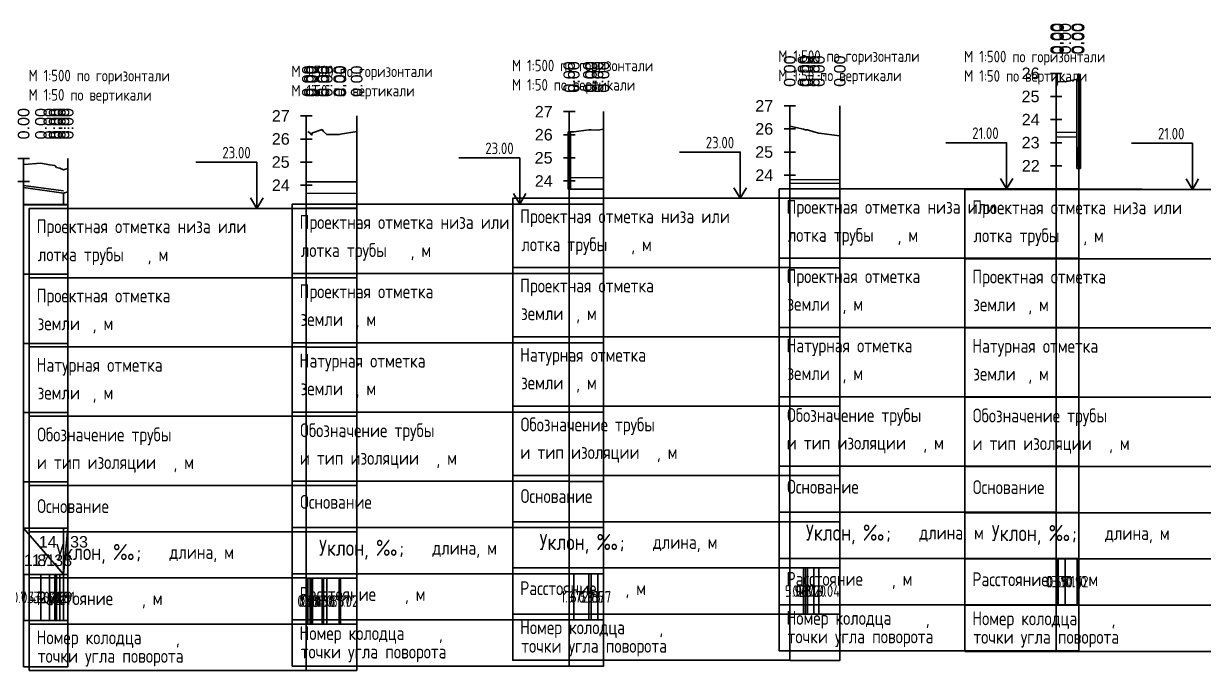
# Model space of a CAD drawing. Header units: metres. Extents: x -149473 to 83396, y -14167 to 104709.
# Drawn here: x -4265 to -4009.4, y 42332.5 to 42472.5 of the extents above; entities that cross this region are included whole.
import ezdxf

# ---------------------------------------------------------------- set-up
doc = ezdxf.new("R2010")
doc.units = ezdxf.units.M
doc.layers.add('Viewport2ForCustomObjects_0', color=7, linetype='Continuous')
for name, color, linetype, lineweight in [('Сети_Вид.Профиля', 7, 'Continuous', 30), ('Сети_Вид.Профиля.Проектные.Данные', 1, 'Continuous', 30), ('Сети_Г1', 132, 'Continuous', 30), ('Сети_К1', 42, 'Continuous', 30), ('Сети_К2', 40, 'Continuous', 30)]:
    doc.layers.add(name, color=color, linetype=linetype, lineweight=lineweight)
doc.styles.add('CustomTextStyle242', font='arial.ttf', dxfattribs={"height": 5})
doc.styles.add('CustomTextStyle243', font='arial.ttf', dxfattribs={"height": 5})
doc.styles.add('CustomTextStyle244', font='arial.ttf', dxfattribs={"height": 5})
doc.styles.add('CustomTextStyle245', font='arial.ttf', dxfattribs={"height": 5})
doc.styles.add('CustomTextStyle246', font='arial.ttf', dxfattribs={"height": 5})
doc.styles.add('CustomTextStyle247', font='arial.ttf', dxfattribs={"height": 5})
doc.styles.add('CustomTextStyle248', font='arial.ttf', dxfattribs={"height": 5})
doc.styles.add('CustomTextStyle249', font='arial.ttf', dxfattribs={"height": 5})
doc.styles.add('CustomTextStyle250', font='arial.ttf', dxfattribs={"height": 5})
doc.styles.add('CustomTextStyle251', font='GOST_0.TTF', dxfattribs={"height": 5})
doc.styles.add('CustomTextStyle252', font='GOST_0.TTF', dxfattribs={"height": 5})
doc.styles.add('CustomTextStyle253', font='GOST_0.TTF', dxfattribs={"height": 5})
doc.styles.add('CustomTextStyle254', font='GOST_0.TTF', dxfattribs={"height": 5})
doc.styles.add('CustomTextStyle255', font='GOST_0.TTF', dxfattribs={"height": 5})
doc.styles.add('CustomTextStyle256', font='GOST_0.TTF', dxfattribs={"height": 5})
doc.styles.add('CustomTextStyle257', font='GOST_0.TTF', dxfattribs={"height": 5})
doc.styles.add('CustomTextStyle258', font='GOST_0.TTF', dxfattribs={"height": 5})
doc.styles.add('CustomTextStyle259', font='arial.ttf', dxfattribs={"height": 5})
doc.styles.add('CustomTextStyle260', font='arial.ttf', dxfattribs={"height": 5})
doc.styles.add('CustomTextStyle261', font='arial.ttf', dxfattribs={"height": 5})
doc.styles.add('CustomTextStyle262', font='arial.ttf', dxfattribs={"height": 5})
doc.styles.add('CustomTextStyle263', font='GOST_0.TTF', dxfattribs={"height": 5})
doc.styles.add('CustomTextStyle264', font='GOST_0.TTF', dxfattribs={"height": 5})
doc.styles.add('CustomTextStyle267', font='GOST_0.TTF', dxfattribs={"height": 5})
doc.styles.add('CustomTextStyle268', font='arial.ttf', dxfattribs={"height": 5})
doc.styles.add('CustomTextStyle269', font='arial.ttf', dxfattribs={"height": 5})
doc.styles.add('CustomTextStyle270', font='arial.ttf', dxfattribs={"height": 5})
doc.styles.add('CustomTextStyle271', font='arial.ttf', dxfattribs={"height": 5})
doc.styles.add('CustomTextStyle272', font='arial.ttf', dxfattribs={"height": 5})
doc.styles.add('CustomTextStyle273', font='arial.ttf', dxfattribs={"height": 5})
doc.styles.add('CustomTextStyle274', font='arial.ttf', dxfattribs={"height": 5})
doc.styles.add('CustomTextStyle275', font='arial.ttf', dxfattribs={"height": 5})
doc.styles.add('CustomTextStyle276', font='arial.ttf', dxfattribs={"height": 5})
doc.styles.add('CustomTextStyle277', font='arial.ttf', dxfattribs={"height": 5})
doc.styles.add('CustomTextStyle278', font='arial.ttf', dxfattribs={"height": 5})
doc.styles.add('CustomTextStyle279', font='arial.ttf', dxfattribs={"height": 5})
doc.styles.add('CustomTextStyle280', font='arial.ttf', dxfattribs={"height": 5})
doc.styles.add('CustomTextStyle281', font='arial.ttf', dxfattribs={"height": 5})
doc.styles.add('CustomTextStyle282', font='arial.ttf', dxfattribs={"height": 5})
doc.styles.add('CustomTextStyle283', font='GOST_0.TTF', dxfattribs={"height": 5})
doc.styles.add('CustomTextStyle284', font='GOST_0.TTF', dxfattribs={"height": 5})
doc.styles.add('CustomTextStyle285', font='GOST_0.TTF', dxfattribs={"height": 5})
doc.styles.add('CustomTextStyle286', font='GOST_0.TTF', dxfattribs={"height": 5})
doc.styles.add('CustomTextStyle287', font='GOST_0.TTF', dxfattribs={"height": 5})
doc.styles.add('CustomTextStyle288', font='GOST_0.TTF', dxfattribs={"height": 5})
doc.styles.add('CustomTextStyle289', font='GOST_0.TTF', dxfattribs={"height": 5})
doc.styles.add('CustomTextStyle290', font='GOST_0.TTF', dxfattribs={"height": 5})
doc.styles.add('CustomTextStyle291', font='GOST_0.TTF', dxfattribs={"height": 5})
doc.styles.add('CustomTextStyle292', font='GOST_0.TTF', dxfattribs={"height": 5})
doc.styles.add('CustomTextStyle293', font='GOST_0.TTF', dxfattribs={"height": 5})
doc.styles.add('CustomTextStyle294', font='GOST_0.TTF', dxfattribs={"height": 5})
doc.styles.add('CustomTextStyle297', font='GOST_0.TTF', dxfattribs={"height": 5})
doc.styles.add('CustomTextStyle298', font='arial.ttf', dxfattribs={"height": 5})
doc.styles.add('CustomTextStyle299', font='arial.ttf', dxfattribs={"height": 5})
doc.styles.add('CustomTextStyle300', font='arial.ttf', dxfattribs={"height": 5})
doc.styles.add('CustomTextStyle301', font='arial.ttf', dxfattribs={"height": 5})
doc.styles.add('CustomTextStyle302', font='arial.ttf', dxfattribs={"height": 5})
doc.styles.add('CustomTextStyle303', font='arial.ttf', dxfattribs={"height": 5})
doc.styles.add('CustomTextStyle304', font='arial.ttf', dxfattribs={"height": 5})
doc.styles.add('CustomTextStyle305', font='arial.ttf', dxfattribs={"height": 5})
doc.styles.add('CustomTextStyle306', font='arial.ttf', dxfattribs={"height": 5})
doc.styles.add('CustomTextStyle307', font='arial.ttf', dxfattribs={"height": 5})
doc.styles.add('CustomTextStyle308', font='GOST_0.TTF', dxfattribs={"height": 5})
doc.styles.add('CustomTextStyle309', font='GOST_0.TTF', dxfattribs={"height": 5})
doc.styles.add('CustomTextStyle310', font='GOST_0.TTF', dxfattribs={"height": 5})
doc.styles.add('CustomTextStyle311', font='GOST_0.TTF', dxfattribs={"height": 5})
doc.styles.add('CustomTextStyle312', font='GOST_0.TTF', dxfattribs={"height": 5})
doc.styles.add('CustomTextStyle313', font='GOST_0.TTF', dxfattribs={"height": 5})
doc.styles.add('CustomTextStyle314', font='GOST_0.TTF', dxfattribs={"height": 5})
doc.styles.add('CustomTextStyle317', font='GOST_0.TTF', dxfattribs={"height": 5})
doc.styles.add('CustomTextStyle318', font='arial.ttf', dxfattribs={"height": 5})
doc.styles.add('CustomTextStyle319', font='arial.ttf', dxfattribs={"height": 5})
doc.styles.add('CustomTextStyle320', font='arial.ttf', dxfattribs={"height": 5})
doc.styles.add('CustomTextStyle321', font='arial.ttf', dxfattribs={"height": 5})
doc.styles.add('CustomTextStyle322', font='arial.ttf', dxfattribs={"height": 5})
doc.styles.add('CustomTextStyle323', font='arial.ttf', dxfattribs={"height": 5})
doc.styles.add('CustomTextStyle324', font='arial.ttf', dxfattribs={"height": 5})
doc.styles.add('CustomTextStyle325', font='arial.ttf', dxfattribs={"height": 5})
doc.styles.add('CustomTextStyle326', font='arial.ttf', dxfattribs={"height": 5})
doc.styles.add('CustomTextStyle327', font='arial.ttf', dxfattribs={"height": 5})
doc.styles.add('CustomTextStyle328', font='arial.ttf', dxfattribs={"height": 5})
doc.styles.add('CustomTextStyle329', font='GOST_0.TTF', dxfattribs={"height": 5})
doc.styles.add('CustomTextStyle330', font='GOST_0.TTF', dxfattribs={"height": 5})
doc.styles.add('CustomTextStyle331', font='GOST_0.TTF', dxfattribs={"height": 5})
doc.styles.add('CustomTextStyle332', font='GOST_0.TTF', dxfattribs={"height": 5})
doc.styles.add('CustomTextStyle333', font='GOST_0.TTF', dxfattribs={"height": 5})
doc.styles.add('CustomTextStyle334', font='GOST_0.TTF', dxfattribs={"height": 5})
doc.styles.add('CustomTextStyle335', font='GOST_0.TTF', dxfattribs={"height": 5})
doc.styles.add('CustomTextStyle336', font='GOST_0.TTF', dxfattribs={"height": 5})
doc.styles.add('CustomTextStyle339', font='GOST_0.TTF', dxfattribs={"height": 5})
doc.styles.add('CustomTextStyle340', font='arial.ttf', dxfattribs={"height": 5})
doc.styles.add('CustomTextStyle341', font='arial.ttf', dxfattribs={"height": 5})
doc.styles.add('CustomTextStyle342', font='arial.ttf', dxfattribs={"height": 5})
doc.styles.add('CustomTextStyle343', font='arial.ttf', dxfattribs={"height": 5})
doc.styles.add('CustomTextStyle344', font='arial.ttf', dxfattribs={"height": 5})
doc.styles.add('CustomTextStyle345', font='arial.ttf', dxfattribs={"height": 5})
doc.styles.add('CustomTextStyle346', font='arial.ttf', dxfattribs={"height": 5})
doc.styles.add('CustomTextStyle347', font='arial.ttf', dxfattribs={"height": 5})
doc.styles.add('CustomTextStyle348', font='arial.ttf', dxfattribs={"height": 5})
doc.styles.add('CustomTextStyle349', font='arial.ttf', dxfattribs={"height": 5})
doc.styles.add('CustomTextStyle350', font='arial.ttf', dxfattribs={"height": 5})
doc.styles.add('CustomTextStyle351', font='arial.ttf', dxfattribs={"height": 5})
doc.styles.add('CustomTextStyle352', font='arial.ttf', dxfattribs={"height": 5})
doc.styles.add('CustomTextStyle353', font='GOST_0.TTF', dxfattribs={"height": 5})
doc.styles.add('CustomTextStyle354', font='GOST_0.TTF', dxfattribs={"height": 5})
doc.styles.add('CustomTextStyle355', font='GOST_0.TTF', dxfattribs={"height": 5})
doc.styles.add('CustomTextStyle356', font='GOST_0.TTF', dxfattribs={"height": 5})
doc.styles.add('CustomTextStyle357', font='GOST_0.TTF', dxfattribs={"height": 5})
doc.styles.add('CustomTextStyle358', font='GOST_0.TTF', dxfattribs={"height": 5})
doc.styles.add('CustomTextStyle359', font='GOST_0.TTF', dxfattribs={"height": 5})
doc.styles.add('CustomTextStyle360', font='GOST_0.TTF', dxfattribs={"height": 5})
doc.styles.add('CustomTextStyle361', font='GOST_0.TTF', dxfattribs={"height": 5})
doc.styles.add('CustomTextStyle364', font='GOST_0.TTF', dxfattribs={"height": 5})
doc.styles.get("Standard").update_dxf_attribs({"font": 'GOST_0.TTF'})

# ---------------------------------------------------------------- blocks, each defined once
blk = doc.blocks.new('CustomObjectsInViewport2_0')
at = {"linetype": 'Continuous', "lineweight": -3}
for p, q in [((4031.15, 1269.56), (4031.12, 1268.86)), ((4031.12, 1268.86), (4031.15, 1268.15)), ((4031.22, 1269.86), (4031.15, 1269.56)), ((4031.15, 1268.15), (4031.22, 1267.86)), ((4031.29, 1269.56), (4031.22, 1269.86)), ((4031.22, 1267.86), (4031.29, 1268.15)), ((4031.32, 1268.86), (4031.29, 1269.56)), ((4031.29, 1268.15), (4031.32, 1268.86)), ((4030.87, 1259.69), (4030.72, 1256.15)), ((4030.87, 1259.69), (4030.72, 1256.15)), ((4031.22, 1261.15), (4030.87, 1259.69)), ((4031.22, 1261.15), (4030.87, 1259.69)), ((4031.57, 1259.69), (4031.22, 1261.15)), ((4031.57, 1259.69), (4031.22, 1261.15)), ((4031.72, 1256.15), (4031.57, 1259.69)), ((4031.72, 1256.15), (4031.57, 1259.69)), ((4030.72, 1256.15), (4030.87, 1252.62)), ((4030.72, 1256.15), (4030.87, 1252.62)), ((4030.87, 1252.62), (4031.22, 1251.15)), ((4030.87, 1252.62), (4031.22, 1251.15)), ((4031.22, 1251.15), (4031.57, 1252.62)), ((4031.22, 1251.15), (4031.57, 1252.62)), ((4031.57, 1252.62), (4031.72, 1256.15)), ((4031.57, 1252.62), (4031.72, 1256.15))]:
    blk.add_line(p, q, dxfattribs=at)
at = {"layer": 'Сети_Вид.Профиля'}
for p, q in [((4018.97, 1292.31), (4023.97, 1292.31)), ((4021.47, 1242.31), (4021.47, 1292.31)), ((4031.22, 1242.31), (4031.22, 1292.31)), ((3903.57, 1278.25), (3908.57, 1278.25)), ((3906.07, 1238.25), (3906.07, 1278.25)), ((3927.76, 1238.25), (3927.76, 1278.25)), ((4018.97, 1282.31), (4023.97, 1282.31)), ((3694.11, 1273.9), (3699.11, 1273.9)), ((3696.61, 1233.9), (3696.61, 1273.9)), ((3718.46, 1233.9), (3718.46, 1273.9)), ((3808.03, 1275.74), (3813.03, 1275.74)), ((3810.53, 1235.74), (3810.53, 1275.74)), ((3825.4, 1235.74), (3825.4, 1275.74)), ((3903.57, 1268.25), (3908.57, 1268.25)), ((4018.97, 1272.31), (4023.97, 1272.31)), ((3694.11, 1263.9), (3699.11, 1263.9)), ((3808.03, 1265.74), (3813.03, 1265.74)), ((3903.57, 1258.25), (3908.57, 1258.25)), ((4018.97, 1262.31), (4023.97, 1262.31)), ((3571.63, 1255.49), (3576.63, 1255.49)), ((3574.13, 1235.49), (3574.13, 1255.49)), ((3593.27, 1235.49), (3593.27, 1255.49)), ((3694.11, 1253.9), (3699.11, 1253.9)), ((3808.03, 1255.74), (3813.03, 1255.74)), ((4018.97, 1252.31), (4023.97, 1252.31)), ((3903.57, 1248.25), (3908.57, 1248.25)), ((3571.63, 1245.49), (3576.63, 1245.49)), ((3694.11, 1243.9), (3699.11, 1243.9)), ((3808.03, 1245.74), (3813.03, 1245.74))]:
    blk.add_line(p, q, dxfattribs=at)
at = {"layer": 'Сети_Вид.Профиля', "linetype": 'Continuous'}
for p, q in [((4021.47, 1242.31), (4031.22, 1242.31)), ((3906.07, 1238.25), (3927.76, 1238.25)), ((3574.13, 1235.49), (3593.27, 1235.49)), ((3696.61, 1233.9), (3718.46, 1233.9)), ((3810.53, 1235.74), (3825.4, 1235.74)), ((4021.47, 1062.25), (4021.47, 1082.25)), ((4021.6, 1062.25), (4021.6, 1082.25)), ((4022.15, 1062.25), (4022.15, 1082.25)), ((4022.31, 1062.25), (4022.31, 1082.25)), ((4025.42, 1062.25), (4025.42, 1082.25)), ((4030.61, 1062.25), (4030.61, 1082.25)), ((4030.7, 1062.25), (4030.7, 1082.25)), ((3574.13, 1055.43), (3574.13, 1075.43)), ((3574.18, 1055.43), (3574.18, 1075.43)), ((3581.64, 1055.43), (3581.64, 1075.43)), ((3585.31, 1055.43), (3585.31, 1075.43)), ((3587.6, 1055.43), (3587.6, 1075.43)), ((3588.42, 1055.43), (3588.42, 1075.43)), ((3589.87, 1055.43), (3589.87, 1075.43)), ((3591.46, 1055.43), (3591.46, 1075.43)), ((3697.31, 1053.84), (3697.31, 1073.84)), ((3698.24, 1053.84), (3698.24, 1073.84)), ((3699.04, 1053.84), (3699.04, 1073.84)), ((3699.14, 1053.84), (3699.14, 1073.84)), ((3699.28, 1053.84), (3699.28, 1073.84)), ((3703.41, 1053.84), (3703.41, 1073.84)), ((3704.11, 1053.84), (3704.11, 1073.84)), ((3705.49, 1053.84), (3705.49, 1073.84)), ((3710.86, 1053.84), (3710.86, 1073.84)), ((3711.43, 1053.84), (3711.43, 1073.84)), ((3810.53, 1055.68), (3810.53, 1075.68)), ((3812.5, 1055.68), (3812.5, 1075.68)), ((3819.03, 1055.68), (3819.03, 1075.68)), ((3819.96, 1055.68), (3819.96, 1075.68)), ((3822.83, 1055.68), (3822.83, 1075.68)), ((3906.07, 1058.19), (3906.07, 1078.19)), ((3912.03, 1058.19), (3912.03, 1078.19)), ((3912.93, 1058.19), (3912.93, 1078.19)), ((3913.74, 1058.19), (3913.74, 1078.19)), ((3916.51, 1058.19), (3916.51, 1078.19)), ((3918.71, 1058.19), (3918.71, 1078.19))]:
    blk.add_line(p, q, dxfattribs=at)
at = {"layer": 'Сети_Вид.Профиля'}
for points in [[(3884.59, 1238.22), (3884.59, 1258.22), (3858.27, 1258.22)], [(4000, 1242.28), (4000, 1262.28), (3973.67, 1262.28)], [(4080.48, 1242.08), (4080.48, 1262.08), (4054.15, 1262.08)], [(3675.14, 1233.87), (3675.14, 1253.87), (3648.81, 1253.87)], [(3789.05, 1235.71), (3789.05, 1255.71), (3762.73, 1255.71)], [(3884.59, 1238.22), (3881.88, 1242.8)], [(3884.59, 1238.22), (3887.31, 1242.8)], [(4000, 1242.28), (3997.29, 1246.86)], [(4000, 1242.28), (4002.71, 1246.86)], [(4080.48, 1242.08), (4077.77, 1246.67)], [(4080.48, 1242.08), (4083.19, 1246.67)], [(3675.14, 1233.87), (3672.43, 1238.45)], [(3675.14, 1233.87), (3677.85, 1238.45)], [(3789.05, 1235.71), (3786.34, 1240.29)], [(3789.05, 1235.71), (3791.77, 1240.29)], [(4021.46, 1212.28), (3901.46, 1212.28)], [(4101.94, 1212.08), (3981.94, 1212.08)], [(3906.06, 1208.22), (3786.06, 1208.22)], [(3696.6, 1203.87), (3576.6, 1203.87)], [(3810.52, 1205.71), (3690.52, 1205.71)], [(4021.46, 1182.28), (3901.46, 1182.28)], [(4101.94, 1182.08), (3981.94, 1182.08)], [(3810.52, 1175.71), (3690.52, 1175.71)], [(3906.06, 1178.22), (3786.06, 1178.22)], [(3696.6, 1173.87), (3576.6, 1173.87)], [(4021.46, 1152.28), (3901.46, 1152.28)], [(4101.94, 1152.08), (3981.94, 1152.08)], [(3810.52, 1145.71), (3690.52, 1145.71)], [(3906.06, 1148.22), (3786.06, 1148.22)], [(3696.6, 1143.87), (3576.6, 1143.87)], [(4021.46, 1122.28), (3901.46, 1122.28)], [(4101.94, 1122.08), (3981.94, 1122.08)], [(3810.52, 1115.71), (3690.52, 1115.71)], [(3906.06, 1118.22), (3786.06, 1118.22)], [(3696.6, 1113.87), (3576.6, 1113.87)], [(4021.46, 1102.28), (3901.46, 1102.28)], [(4101.94, 1102.08), (3981.94, 1102.08)], [(3696.6, 1093.87), (3576.6, 1093.87)], [(3810.52, 1095.71), (3690.52, 1095.71)], [(3906.06, 1098.22), (3786.06, 1098.22)], [(4021.46, 1082.28), (3901.46, 1082.28)], [(4101.94, 1082.08), (3981.94, 1082.08)], [(3696.6, 1073.87), (3576.6, 1073.87)], [(3810.52, 1075.71), (3690.52, 1075.71)], [(3906.06, 1078.22), (3786.06, 1078.22)], [(3906.06, 1058.22), (3786.06, 1058.22)], [(4021.46, 1062.28), (3901.46, 1062.28)], [(4101.94, 1062.08), (3981.94, 1062.08)], [(3696.6, 1053.87), (3576.6, 1053.87)], [(3810.52, 1055.71), (3690.52, 1055.71)]]:
    blk.add_lwpolyline(points, dxfattribs=at)
for points in [[(4021.46, 1242.28), (4021.46, 1212.28), (4021.46, 1182.28), (4021.46, 1152.28), (4021.46, 1122.28), (4021.46, 1102.28), (4021.46, 1082.28), (4021.46, 1062.28), (4021.46, 1042.28), (3901.46, 1042.28), (3901.46, 1242.28)], [(4101.94, 1242.08), (4101.94, 1212.08), (4101.94, 1182.08), (4101.94, 1152.08), (4101.94, 1122.08), (4101.94, 1102.08), (4101.94, 1082.08), (4101.94, 1062.08), (4101.94, 1042.08), (3981.94, 1042.08), (3981.94, 1242.08)], [(3906.06, 1238.22), (3906.06, 1208.22), (3906.06, 1178.22), (3906.06, 1148.22), (3906.06, 1118.22), (3906.06, 1098.22), (3906.06, 1078.22), (3906.06, 1058.22), (3906.06, 1038.22), (3786.06, 1038.22), (3786.06, 1238.22)], [(3696.6, 1233.87), (3696.6, 1203.87), (3696.6, 1173.87), (3696.6, 1143.87), (3696.6, 1113.87), (3696.6, 1093.87), (3696.6, 1073.87), (3696.6, 1053.87), (3696.6, 1033.87), (3576.6, 1033.87), (3576.6, 1233.87)], [(3810.52, 1235.71), (3810.52, 1205.71), (3810.52, 1175.71), (3810.52, 1145.71), (3810.52, 1115.71), (3810.52, 1095.71), (3810.52, 1075.71), (3810.52, 1055.71), (3810.52, 1035.71), (3690.52, 1035.71), (3690.52, 1235.71)]]:
    blk.add_lwpolyline(points, close=True, dxfattribs=at)
at = {"layer": 'Сети_Вид.Профиля', "linetype": 'Continuous'}
for points in [[(4021.47, 1212.25, 0), (4031.22, 1212.25, 0), (4031.22, 1242.25, 0), (4021.47, 1242.25, 0)], [(3906.07, 1208.19, 0), (3927.76, 1208.19, 0), (3927.76, 1238.19, 0), (3906.07, 1238.19, 0)], [(3574.13, 1205.43, 0), (3593.27, 1205.43, 0), (3593.27, 1235.43, 0), (3574.13, 1235.43, 0)], [(3696.61, 1203.84, 0), (3718.46, 1203.84, 0), (3718.46, 1233.84, 0), (3696.61, 1233.84, 0)], [(3810.53, 1205.68, 0), (3825.4, 1205.68, 0), (3825.4, 1235.68, 0), (3810.53, 1235.68, 0)], [(4021.47, 1182.25, 0), (4031.22, 1182.25, 0), (4031.22, 1212.25, 0), (4021.47, 1212.25, 0)], [(3906.07, 1178.19, 0), (3927.76, 1178.19, 0), (3927.76, 1208.19, 0), (3906.07, 1208.19, 0)], [(3574.13, 1175.43, 0), (3593.27, 1175.43, 0), (3593.27, 1205.43, 0), (3574.13, 1205.43, 0)], [(3696.61, 1173.84, 0), (3718.46, 1173.84, 0), (3718.46, 1203.84, 0), (3696.61, 1203.84, 0)], [(3810.53, 1175.68, 0), (3825.4, 1175.68, 0), (3825.4, 1205.68, 0), (3810.53, 1205.68, 0)], [(4021.47, 1152.25, 0), (4031.22, 1152.25, 0), (4031.22, 1182.25, 0), (4021.47, 1182.25, 0)], [(3810.53, 1145.68, 0), (3825.4, 1145.68, 0), (3825.4, 1175.68, 0), (3810.53, 1175.68, 0)], [(3906.07, 1148.19, 0), (3927.76, 1148.19, 0), (3927.76, 1178.19, 0), (3906.07, 1178.19, 0)], [(3574.13, 1145.43, 0), (3593.27, 1145.43, 0), (3593.27, 1175.43, 0), (3574.13, 1175.43, 0)], [(3696.61, 1143.84, 0), (3718.46, 1143.84, 0), (3718.46, 1173.84, 0), (3696.61, 1173.84, 0)], [(4021.47, 1122.25, 0), (4031.22, 1122.25, 0), (4031.22, 1152.25, 0), (4021.47, 1152.25, 0)], [(3574.13, 1115.43, 0), (3593.27, 1115.43, 0), (3593.27, 1145.43, 0), (3574.13, 1145.43, 0)], [(3810.53, 1115.68, 0), (3825.4, 1115.68, 0), (3825.4, 1145.68, 0), (3810.53, 1145.68, 0)], [(3906.07, 1118.19, 0), (3927.76, 1118.19, 0), (3927.76, 1148.19, 0), (3906.07, 1148.19, 0)], [(3696.61, 1113.84, 0), (3718.46, 1113.84, 0), (3718.46, 1143.84, 0), (3696.61, 1143.84, 0)], [(4021.47, 1102.25, 0), (4031.22, 1102.25, 0), (4031.22, 1122.25, 0), (4021.47, 1122.25, 0)], [(3574.13, 1095.43, 0), (3593.27, 1095.43, 0), (3593.27, 1115.43, 0), (3574.13, 1115.43, 0)], [(3810.53, 1095.68, 0), (3825.4, 1095.68, 0), (3825.4, 1115.68, 0), (3810.53, 1115.68, 0)], [(3906.07, 1098.19, 0), (3927.76, 1098.19, 0), (3927.76, 1118.19, 0), (3906.07, 1118.19, 0)], [(3696.61, 1093.84, 0), (3718.46, 1093.84, 0), (3718.46, 1113.84, 0), (3696.61, 1113.84, 0)], [(4021.47, 1082.25, 0), (4031.22, 1082.25, 0), (4031.22, 1102.25, 0), (4021.47, 1102.25, 0)], [(3574.13, 1075.43, 0), (3593.27, 1075.43, 0), (3593.27, 1095.43, 0), (3574.13, 1095.43, 0)], [(3696.61, 1073.84, 0), (3718.46, 1073.84, 0), (3718.46, 1093.84, 0), (3696.61, 1093.84, 0)], [(3810.53, 1075.68, 0), (3825.4, 1075.68, 0), (3825.4, 1095.68, 0), (3810.53, 1095.68, 0)], [(3906.07, 1078.19, 0), (3927.76, 1078.19, 0), (3927.76, 1098.19, 0), (3906.07, 1098.19, 0)], [(4021.47, 1062.25, 0), (4031.22, 1062.25, 0), (4031.22, 1082.25, 0), (4021.47, 1082.25, 0)], [(3574.13, 1055.43, 0), (3593.27, 1055.43, 0), (3593.27, 1075.43, 0), (3574.13, 1075.43, 0)], [(3696.61, 1053.84, 0), (3718.46, 1053.84, 0), (3718.46, 1073.84, 0), (3696.61, 1073.84, 0)], [(3810.53, 1055.68, 0), (3825.4, 1055.68, 0), (3825.4, 1075.68, 0), (3810.53, 1075.68, 0)], [(3906.07, 1058.19, 0), (3927.76, 1058.19, 0), (3927.76, 1078.19, 0), (3906.07, 1078.19, 0)], [(3906.07, 1038.19, 0), (3927.76, 1038.19, 0), (3927.76, 1058.19, 0), (3906.07, 1058.19, 0)], [(4021.47, 1042.25, 0), (4031.22, 1042.25, 0), (4031.22, 1062.25, 0), (4021.47, 1062.25, 0)], [(3574.13, 1035.43, 0), (3593.27, 1035.43, 0), (3593.27, 1055.43, 0), (3574.13, 1055.43, 0)], [(3696.61, 1033.84, 0), (3718.46, 1033.84, 0), (3718.46, 1053.84, 0), (3696.61, 1053.84, 0)], [(3810.53, 1035.68, 0), (3825.4, 1035.68, 0), (3825.4, 1055.68, 0), (3810.53, 1055.68, 0)]]:
    blk.add_polyline3d(points, close=True, dxfattribs=at)
at = {"layer": 'Сети_Вид.Профиля.Проектные.Данные', "linetype": 'Continuous'}
for p, q in [((3574.13, 1242.87), (3574.13, 1235.49)), ((3591.46, 1240.51), (3591.46, 1235.49)), ((3591.46, 1240.51), (3591.46, 1235.49)), ((3593.27, 1241.1), (3593.27, 1235.49)), ((3574.13, 1075.49), (3574.13, 1095.49)), ((3574.13, 1095.49), (3591.46, 1075.49)), ((3591.46, 1075.49), (3591.46, 1095.49)), ((3591.46, 1075.49), (3591.46, 1095.49)), ((3591.46, 1075.49), (3593.27, 1095.49)), ((3593.27, 1075.49), (3593.27, 1095.49))]:
    blk.add_line(p, q, dxfattribs=at)
at = {"layer": 'Сети_Вид.Профиля.Проектные.Данные', "linetype": 'Continuous', "lineweight": 30, "ltscale": 2, "flags": 128}
for points in [[(4021.47, 1286.85), (4021.6, 1286.86), (4022.15, 1288.74), (4022.31, 1288.8), (4025.42, 1288.59), (4030.61, 1289.76), (4030.7, 1289.78), (4031.22, 1289.86)], [(3697.31, 1267.22), (3698.24, 1266.49), (3699.04, 1265.58), (3699.14, 1266.51), (3699.28, 1266.57), (3703.41, 1267.99), (3704.11, 1267.17), (3705.49, 1265.85), (3710.86, 1265.81), (3711.43, 1265.99), (3718.46, 1267.22)], [(3810.53, 1266.95), (3812.5, 1267.01), (3819.03, 1267.89), (3819.96, 1267.81), (3822.83, 1267.69), (3825.4, 1268.11)], [(3906.07, 1269.46), (3912.03, 1268.2), (3912.93, 1267.93), (3913.74, 1267.94), (3916.51, 1266.95), (3918.71, 1266.36), (3927.76, 1265.22)], [(3574.13, 1252.87), (3574.18, 1252.87), (3581.64, 1253.41), (3585.31, 1252.72), (3587.6, 1252.43), (3588.42, 1251.5), (3589.87, 1251.25), (3591.46, 1250.51), (3593.27, 1251.1)], [(3574.13, 1242.87), (3591.46, 1240.51), (3593.27, 1241.1)]]:
    blk.add_lwpolyline(points, dxfattribs=at)
at = {"layer": 'Сети_Г1', "linetype": 'Continuous'}
for p, q in [((3591.46, 1241.4), (3574.13, 1243.76)), ((3591.46, 1240.51), (3574.13, 1242.87))]:
    blk.add_line(p, q, dxfattribs=at)
at = {"layer": 'Сети_К1', "linetype": 'Continuous'}
for p, q in [((3810.03, 1266.95), (3810.03, 1242.14)), ((3811.03, 1266.95), (3810.03, 1266.95)), ((3811.03, 1242.14), (3811.03, 1266.95)), ((3811.03, 1247.14), (3825.4, 1247.24)), ((3718.46, 1245.3), (3696.61, 1245.39)), ((3810.03, 1242.14), (3811.03, 1242.14)), ((3810.53, 1242.14), (3810.53, 1242.14)), ((3811.03, 1242.14), (3825.4, 1242.24)), ((3927.76, 1246.42), (3906.07, 1246.25)), ((3927.76, 1244.82), (3906.07, 1244.65)), ((3718.46, 1240.3), (3696.61, 1240.39))]:
    blk.add_line(p, q, dxfattribs=at)
at = {"layer": 'Сети_К2', "linetype": 'Continuous'}
for p, q in [((4030.47, 1289.86), (4030.47, 1251.15)), ((4031.97, 1289.86), (4030.47, 1289.86)), ((4031.97, 1251.15), (4031.97, 1289.86)), ((4021.47, 1266.85), (4030.47, 1266.67)), ((4021.47, 1264.85), (4030.47, 1264.67)), ((4030.47, 1251.15), (4031.97, 1251.15))]:
    blk.add_line(p, q, dxfattribs=at)
at = {"linetype": 'Continuous'}
for style, p in [('CustomTextStyle345', (4023.94, 1300.53)), ('CustomTextStyle346', (4024.07, 1300.53)), ('CustomTextStyle347', (4024.61, 1300.53)), ('CustomTextStyle348', (4024.78, 1300.53)), ('CustomTextStyle349', (4027.88, 1300.53)), ('CustomTextStyle350', (4033.07, 1300.53)), ('CustomTextStyle351', (4033.17, 1300.53)), ('CustomTextStyle352', (4033.69, 1300.53)), ('CustomTextStyle322', (3908.53, 1286.47)), ('CustomTextStyle323', (3914.5, 1286.47)), ('CustomTextStyle324', (3915.4, 1286.47)), ('CustomTextStyle325', (3916.21, 1286.47)), ('CustomTextStyle326', (3918.98, 1286.47)), ('CustomTextStyle327', (3921.18, 1286.47)), ('CustomTextStyle328', (3930.22, 1286.47)), ('CustomTextStyle272', (3699.78, 1282.13)), ('CustomTextStyle273', (3700.71, 1282.13)), ('CustomTextStyle274', (3701.51, 1282.13)), ('CustomTextStyle275', (3701.61, 1282.13)), ('CustomTextStyle276', (3701.75, 1282.13)), ('CustomTextStyle277', (3705.88, 1282.13)), ('CustomTextStyle278', (3706.58, 1282.13)), ('CustomTextStyle279', (3707.95, 1282.13)), ('CustomTextStyle280', (3713.33, 1282.13)), ('CustomTextStyle281', (3713.9, 1282.13)), ('CustomTextStyle282', (3720.93, 1282.13)), ('CustomTextStyle302', (3812.99, 1283.96)), ('CustomTextStyle303', (3814.97, 1283.96)), ('CustomTextStyle304', (3821.5, 1283.96)), ('CustomTextStyle305', (3822.43, 1283.96)), ('CustomTextStyle306', (3825.3, 1283.96)), ('CustomTextStyle307', (3827.87, 1283.96)), ('CustomTextStyle242', (3576.6, 1263.71)), ('CustomTextStyle243', (3576.65, 1263.71)), ('CustomTextStyle244', (3584.11, 1263.71)), ('CustomTextStyle245', (3587.78, 1263.71)), ('CustomTextStyle246', (3590.07, 1263.71)), ('CustomTextStyle247', (3590.89, 1263.71)), ('CustomTextStyle248', (3592.34, 1263.71)), ('CustomTextStyle249', (3593.93, 1263.71)), ('CustomTextStyle250', (3595.74, 1263.71))]:
    blk.add_text('0.00', height=5, rotation=90, dxfattribs=dict(at, style=style)).set_placement(p)
at = {"layer": 'Сети_Вид.Профиля', "color": 7, "linetype": 'Continuous', "lineweight": 30}
for s, style, p in [('М 1:500 по горизонтали', 'CustomTextStyle335', (3901.11, 1297.28)), ('М 1:500 по горизонтали', 'CustomTextStyle360', (3981.59, 1297.09)), ('М 1:500 по горизонтали', 'CustomTextStyle263', (3576.26, 1288.87)), ('М 1:500 по горизонтали', 'CustomTextStyle293', (3690.17, 1290.71)), ('М 1:500 по горизонтали', 'CustomTextStyle313', (3785.71, 1293.22)), ('М 1:50 по вертикали', 'CustomTextStyle336', (3901.11, 1288.92)), ('М 1:50 по вертикали', 'CustomTextStyle361', (3981.59, 1288.72)), ('26', 'CustomTextStyle344', (4006.52, 1289.84)), ('М 1:50 по вертикали', 'CustomTextStyle314', (3785.71, 1284.86)), ('М 1:50 по вертикали', 'CustomTextStyle264', (3576.26, 1280.51)), ('М 1:50 по вертикали', 'CustomTextStyle294', (3690.17, 1282.34)), ('25', 'CustomTextStyle343', (4006.48, 1279.84)), ('27', 'CustomTextStyle301', (3795.57, 1273.22)), ('27', 'CustomTextStyle321', (3891.11, 1275.74)), ('27', 'CustomTextStyle271', (3681.66, 1271.39)), ('24', 'CustomTextStyle342', (4006.54, 1269.8)), ('26', 'CustomTextStyle300', (3795.58, 1263.27)), ('26', 'CustomTextStyle320', (3891.12, 1265.78)), ('  21.00', 'CustomTextStyle339', (3979.95, 1263.92)), ('  21.00', 'CustomTextStyle364', (4060.43, 1263.72)), ('26', 'CustomTextStyle270', (3681.66, 1261.44)), ('  23.00', 'CustomTextStyle317', (3864.54, 1259.86)), ('23', 'CustomTextStyle341', (4006.52, 1259.84)), ('  23.00', 'CustomTextStyle267', (3655.09, 1255.51)), ('  23.00', 'CustomTextStyle297', (3769, 1257.34)), ('25', 'CustomTextStyle299', (3795.54, 1253.27)), ('25', 'CustomTextStyle319', (3891.08, 1255.78)), ('25', 'CustomTextStyle269', (3681.62, 1251.44)), ('22', 'CustomTextStyle340', (4006.57, 1249.8)), ('24', 'CustomTextStyle298', (3795.59, 1243.22)), ('24', 'CustomTextStyle318', (3891.13, 1245.74)), ('24', 'CustomTextStyle268', (3681.68, 1241.39))]:
    blk.add_text(s, height=5, dxfattribs=dict(at, style=style)).set_placement(p)
at = {"layer": 'Сети_Вид.Профиля'}
for s, p in [('Проектная отметка низа или', (3904.63, 1231.52)), ('Проектная отметка низа или', (3985.1, 1231.33)), ('Проектная отметка низа или', (3789.22, 1227.46)), ('Проектная отметка низа или', (3579.77, 1223.12)), ('Проектная отметка низа или', (3693.68, 1224.95)), ('лотка трубы', (3905.18, 1219.38)), ('м', (3957.41, 1219.38)), ('лотка трубы', (3985.66, 1219.19)), ('м', (4037.88, 1219.19)), ('лотка трубы', (3580.32, 1210.97)), ('лотка трубы', (3694.24, 1212.81)), ('м', (3746.46, 1212.81)), ('лотка трубы', (3789.78, 1215.32)), ('м', (3842, 1215.32)), (', ', (3952.75, 1219.38)), (', ', (4033.23, 1219.19)), ('м', (3632.55, 1210.97)), (', ', (3741.8, 1212.81)), (', ', (3837.34, 1215.32)), (', ', (3627.89, 1210.97)), ('Проектная отметка', (3904.63, 1201.52)), ('Проектная отметка', (3985.1, 1201.33)), ('Проектная отметка', (3789.22, 1197.46)), ('Проектная отметка', (3579.77, 1193.12)), ('Проектная отметка', (3693.68, 1194.95)), ('земли', (3905.08, 1189.52)), ('м', (3933.57, 1189.52)), ('земли', (3985.55, 1189.33)), ('м', (4014.05, 1189.33)), ('земли', (3580.22, 1181.12)), ('земли', (3694.13, 1182.95)), ('м', (3722.63, 1182.95)), ('земли', (3789.67, 1185.46)), (', ', (3813.51, 1185.46)), ('м', (3818.17, 1185.46)), (', ', (3928.92, 1189.52)), (', ', (4009.4, 1189.33)), (', ', (3604.06, 1181.12)), ('м', (3608.71, 1181.12)), (', ', (3717.97, 1182.95)), ('Натурная отметка', (3904.61, 1171.52)), ('Натурная отметка', (3985.09, 1171.33)), ('Натурная отметка', (3693.66, 1164.95)), ('Натурная отметка', (3789.2, 1167.46)), ('Натурная отметка', (3579.75, 1163.12)), ('земли', (3789.67, 1155.46)), ('земли', (3905.08, 1159.52)), ('м', (3933.57, 1159.52)), ('земли', (3985.55, 1159.33)), ('м', (4014.05, 1159.33)), ('земли', (3580.22, 1151.12)), ('м', (3608.71, 1151.12)), ('земли', (3694.13, 1152.95)), ('м', (3722.63, 1152.95)), (', ', (3813.51, 1155.46)), ('м', (3818.17, 1155.46)), (', ', (3928.92, 1159.52)), (', ', (4009.4, 1159.33)), (', ', (3604.06, 1151.12)), (', ', (3717.97, 1152.95)), ('Обозначение трубы', (3904.88, 1141.38)), ('Обозначение трубы', (3985.35, 1141.19)), ('Обозначение трубы', (3693.93, 1134.81)), ('Обозначение трубы', (3789.47, 1137.32)), ('Обозначение трубы', (3580.02, 1132.97)), ('и тип изоляции', (3789.32, 1125.38)), ('м', (3853.16, 1125.38)), ('и тип изоляции', (3904.73, 1129.44)), (', ', (3963.91, 1129.44)), ('м', (3968.57, 1129.44)), ('и тип изоляции', (3985.21, 1129.24)), (', ', (4044.39, 1129.24)), ('м', (4049.05, 1129.24)), ('и тип изоляции', (3579.87, 1121.03)), ('м', (3643.71, 1121.03)), ('и тип изоляции', (3693.78, 1122.86)), ('м', (3757.62, 1122.86)), (', ', (3848.5, 1125.38)), (', ', (3639.05, 1121.03)), (', ', (3752.96, 1122.86)), ('Основание', (3904.88, 1110.38)), ('Основание', (3985.35, 1110.18)), ('Основание', (3693.93, 1103.8)), ('Основание', (3789.47, 1106.32)), ('Основание', (3580.02, 1101.97)), (' длина, м', (3959.08, 1090.5)), (' длина, м', (4039.56, 1090.3)), (' длина, м', (3843.67, 1086.44)), (' длина, м', (3634.22, 1082.09)), (' длина, м', (3748.13, 1083.92)), ('Расстояние', (3904.63, 1070.49)), ('м', (3954.94, 1070.49)), ('Расстояние', (3985.11, 1070.29)), ('м', (4035.42, 1070.29)), ('Расстояние', (3693.69, 1063.91)), ('Расстояние', (3789.23, 1066.43)), ('м', (3839.53, 1066.43)), (', ', (3950.28, 1070.49)), (', ', (4030.76, 1070.29)), ('Расстояние', (3579.77, 1062.08)), ('м', (3630.08, 1062.08)), (', ', (3739.33, 1063.91)), ('м', (3743.99, 1063.91)), (', ', (3834.88, 1066.43)), (', ', (3625.42, 1062.08)), ('Номер колодца', (3904.61, 1053.56)), ('Номер колодца', (3985.09, 1053.37)), ('Номер колодца', (3693.66, 1046.99)), ('Номер колодца', (3789.2, 1049.5)), (',', (3964.97, 1053.56)), (',', (4045.45, 1053.37)), ('Номер колодца', (3579.75, 1045.15)), (',', (3849.57, 1049.5)), ('точки угла поворота', (3905.12, 1045.56)), ('точки угла поворота', (3985.6, 1045.37)), (',', (3640.11, 1045.15)), ('точки угла поворота', (3694.18, 1038.99)), (',', (3754.03, 1046.99)), ('точки угла поворота', (3789.72, 1041.5)), ('точки угла поворота', (3580.27, 1037.15))]:
    blk.add_text(s, height=6, dxfattribs=at).set_placement(p)
at = {"layer": 'Сети_Вид.Профиля', "color": 7, "linetype": 'Continuous'}
for p in [(3913.07, 1090), (3993.55, 1089.8), (3702.12, 1083.43), (3797.66, 1085.94), (3588.21, 1081.59)]:
    blk.add_text('Уклон, ‰;', height=7, dxfattribs=at).set_placement(p)
at = {"layer": 'Сети_Вид.Профиля.Проектные.Данные', "linetype": 'Continuous'}
for s, style, p in [('14', 'CustomTextStyle260', (3580.7, 1086.98)), ('33', 'CustomTextStyle262', (3594.25, 1087.02)), ('1.81', 'CustomTextStyle261', (3574.24, 1079.02)), ('17.33', 'CustomTextStyle259', (3577.67, 1079.02)), ('0.55', 'CustomTextStyle354', (4016.96, 1069.75)), ('0.13', 'CustomTextStyle353', (4016.98, 1069.75)), ('0.17', 'CustomTextStyle355', (4017.49, 1069.75)), ('3.10', 'CustomTextStyle356', (4019.31, 1069.75)), ('5.19', 'CustomTextStyle357', (4023.46, 1069.75)), ('0.52', 'CustomTextStyle359', (4025.86, 1069.75)), ('0.10', 'CustomTextStyle358', (4025.92, 1069.75)), ('5.96', 'CustomTextStyle329', (3903.96, 1065.69)), ('0.90', 'CustomTextStyle330', (3907.21, 1065.69)), ('0.81', 'CustomTextStyle331', (3908.61, 1065.69)), ('2.77', 'CustomTextStyle332', (3909.85, 1065.69)), ('2.20', 'CustomTextStyle333', (3912.34, 1065.69)), ('9.04', 'CustomTextStyle334', (3917.96, 1065.69)), ('0.05', 'CustomTextStyle251', (3569.07, 1062.93)), ('7.46', 'CustomTextStyle252', (3572.65, 1062.93)), ('3.67', 'CustomTextStyle253', (3578.39, 1062.93)), ('2.29', 'CustomTextStyle254', (3581.19, 1062.93)), ('0.82', 'CustomTextStyle255', (3582.73, 1062.93)), ('1.45', 'CustomTextStyle256', (3584.59, 1062.93)), ('1.59', 'CustomTextStyle257', (3586.11, 1062.93)), ('1.81', 'CustomTextStyle258', (3588.17, 1062.93)), ('0.93', 'CustomTextStyle283', (3692.69, 1061.34)), ('0.80', 'CustomTextStyle284', (3693.37, 1061.34)), ('0.10', 'CustomTextStyle285', (3694.36, 1061.34)), ('0.14', 'CustomTextStyle286', (3694.48, 1061.34)), ('4.13', 'CustomTextStyle287', (3696.79, 1061.34)), ('0.70', 'CustomTextStyle288', (3698.49, 1061.34)), ('1.38', 'CustomTextStyle289', (3700.24, 1061.34)), ('5.38', 'CustomTextStyle290', (3703.26, 1061.34)), ('0.57', 'CustomTextStyle291', (3706.05, 1061.34)), ('7.02', 'CustomTextStyle292', (3709.66, 1061.34)), ('1.97', 'CustomTextStyle308', (3806.77, 1063.18)), ('6.53', 'CustomTextStyle309', (3810.85, 1063.18)), ('0.93', 'CustomTextStyle310', (3814.41, 1063.18)), ('2.87', 'CustomTextStyle311', (3816.12, 1063.18)), ('2.57', 'CustomTextStyle312', (3819.02, 1063.18))]:
    blk.add_text(s, height=5, dxfattribs=dict(at, style=style)).set_placement(p)

msp = doc.modelspace()

# ---------------------------------------------------------------- linework, layer by layer
msp.add_line((-4036.46, 42436.75), (-4022.7, 42436.75))

# ---------------------------------------------------------------- block references
at = {"layer": 'Viewport2ForCustomObjects_0', "xscale": 0.5, "yscale": 0.5, "zscale": 0.5}
msp.add_blockref('CustomObjectsInViewport2_0', (-6052.07, 41815.59), dxfattribs=at)

doc.saveas('drawing.dxf')
